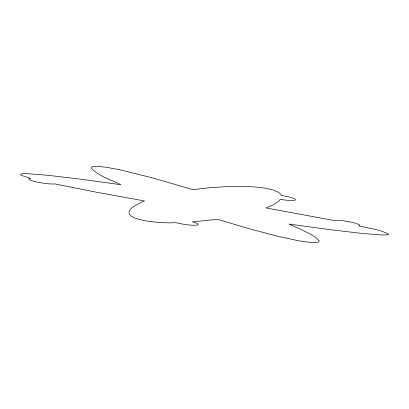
<?xml version="1.0" encoding="UTF-8"?>
<svg xmlns="http://www.w3.org/2000/svg" width="409" height="409" viewBox="0 0 409 409"><rect width="100%" height="100%" fill="white"/><g stroke="black" fill="none" stroke-linecap="round" stroke-linejoin="round"><path stroke-width="0.61" d="M388.55 234.142L387.972 234.689L386.704 234.899L381.899 234.96L362.548 233.478L330.564 229.735L288.964 224.05L303.156 230.446L310.339 234.127L315.431 237.215L318.984 240.579L319.102 241.351L317.859 242.373L312.767 242.706L299.342 240.942L277.747 236.264L249.367 228.779L217.496 219.311L192.378 221.918A13.957 1.989 8.8 0 1 195.425 225.236A13.957 1.989 8.8 0 1 175.798 222.624C162.215 223.958 100.716 219.551 144.556 200.957L95.036 191.949L54.775 183.902A13.957 1.989 8.8 0 1 36.145 181.877A13.957 1.989 8.8 0 1 30.491 178.309L22.592 175.763L20.839 174.888L20.486 174.26L22.326 173.733L27.178 173.672L46.703 175.18L78.952 178.958L120.849 184.694C110.962 179.699 99.213 176.56 91.412 168.385L91.314 167.629L92.577 166.621L97.644 166.294L106.938 167.358L120.88 170.026L153.467 178.125L192.915 189.689L209.398 187.777L225.901 186.637L241.254 186.356L254.495 186.898L265.037 188.13L272.936 189.919L278.601 192.388L280.369 193.876L281.32 195.507A13.957 1.989 8.8 0 1 295.477 199.74A13.957 1.989 8.8 0 1 280.38 199.387C276.724 203.728 271.172 205.814 266.08 207.956L333.427 220.369A13.957 1.989 8.8 0 1 350.83 222.077A13.957 1.989 8.8 0 1 358.867 225.732C368.678 228.483 379.537 229.311 388.55 234.142"/></g></svg>
